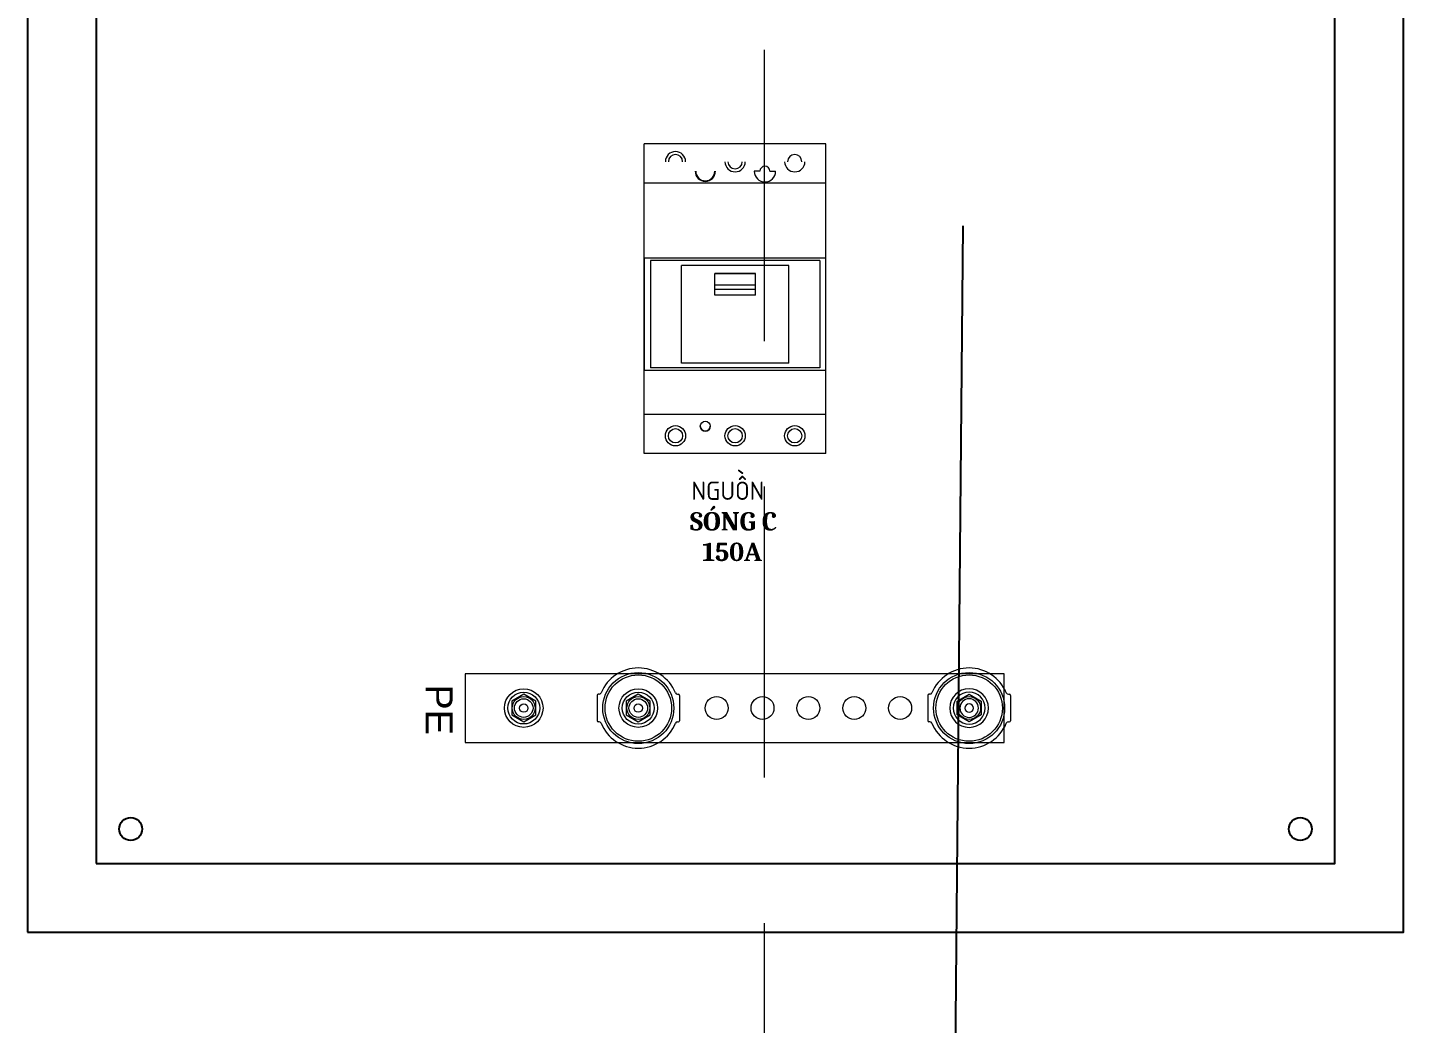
# Model space of a CAD drawing. Extents: x 223136 to 348136, y -32544 to -4064.
# Drawn here: x 341814 to 342414, y -9304 to -8869 of the extents above; entities that cross this region are included whole.
import ezdxf

# ---------------------------------------------------------------- set-up
doc = ezdxf.new("R2010")
doc.units = 0
doc.header["$LTSCALE"] = 20
doc.header["$MEASUREMENT"] = 0
doc.linetypes.add('HIDDEN', pattern=[9.525, 6.35, -3.175])
doc.layers.add('busbar support', color=7, linetype='Continuous', lineweight=13)
doc.layers.add('Cuasau', color=10, linetype='Continuous')
doc.styles.add('Arial$001', font='arial.ttf', dxfattribs={"height": 0.828039})

# ---------------------------------------------------------------- blocks, each defined once
blk = doc.blocks.new('REGET')
at = {"layer": 'busbar support', "color": 40, "lineweight": 13, "ltscale": 0.6}
blk.add_lwpolyline([(259552.21, -230333.7), (259549.2, -230335.43), (259549.2, -230338.9), (259552.21, -230340.63), (259555.21, -230338.9), (259555.21, -230335.43)], close=True, dxfattribs=at)
for radius in [4.84, 4, 2.33, 1.06]:
    blk.add_circle((259552.21, -230337.17), radius, dxfattribs=at)

msp = doc.modelspace()

# ---------------------------------------------------------------- linework, layer by layer
at = {"color": 3, "linetype": 'HIDDEN', "lineweight": 0}
msp.add_line((342135.508, -6021.637), (342135.508, -10063.875), dxfattribs=at)
at = {"lineweight": 0}
for p, q in [((342083.207, -9055.286), (342083.207, -8920.086)), ((342162.455, -8920.086), (342083.207, -8920.086)), ((342162.455, -9055.286), (342162.455, -8920.086)), ((342133.647, -8932.046), (342131.151, -8932.046)), ((342138.015, -8932.046), (342140.511, -8932.046)), ((342162.455, -8937.246), (342083.207, -8937.246)), ((342085.911, -8971.046), (342085.911, -9017.846)), ((342159.751, -8971.046), (342085.911, -8971.046)), ((342099.431, -9015.766), (342099.431, -8973.126)), ((342146.231, -8973.126), (342099.431, -8973.126)), ((342146.231, -9015.766), (342146.231, -8973.126)), ((342159.751, -8971.046), (342159.751, -9017.846)), ((342131.671, -8976.739), (342113.991, -8976.739)), ((342113.991, -8986.151), (342113.991, -8976.739)), ((342131.671, -8976.833), (342113.991, -8976.833)), ((342131.671, -8981.695), (342113.991, -8981.695)), ((342131.671, -8986.151), (342131.671, -8976.739)), ((342131.671, -8983.723), (342113.991, -8983.723)), ((342131.671, -8986.151), (342113.991, -8986.151)), ((342159.751, -9017.846), (342085.911, -9017.846)), ((342146.231, -9015.766), (342099.431, -9015.766)), ((342162.455, -9038.126), (342083.207, -9038.126)), ((342162.455, -9055.286), (342083.207, -9055.286))]:
    msp.add_line(p, q, dxfattribs=at)
at = {"lineweight": 5}
for p, q in [((342062.614, -9160.803), (342062.614, -9171.803)), ((342063.49, -9160.303), (342063.114, -9160.303)), ((342097.739, -9160.303), (342098.114, -9160.303)), ((342098.614, -9160.803), (342098.614, -9171.803)), ((342206.866, -9160.803), (342206.866, -9171.803)), ((342207.741, -9160.303), (342207.366, -9160.303)), ((342241.99, -9160.303), (342242.366, -9160.303)), ((342242.866, -9160.803), (342242.866, -9171.803)), ((342063.49, -9172.303), (342063.114, -9172.303)), ((342097.739, -9172.303), (342098.114, -9172.303)), ((342207.741, -9172.303), (342207.366, -9172.303)), ((342241.99, -9172.303), (342242.366, -9172.303))]:
    msp.add_line(p, q, dxfattribs=at)
at = {"color": 242, "true_color": 0xcd2027}
for points in [[(341814.278, -9264.076), (342414.278, -9264.076), (342414.278, -8464.076), (341814.278, -8464.076)], [(341844.278, -9234.076), (342384.278, -9234.076), (342384.278, -8494.076), (341844.278, -8494.076)]]:
    msp.add_lwpolyline(points, close=True, dxfattribs=at)
at = {"lineweight": 0}
msp.add_lwpolyline([(342083.207, -9018.886), (342162.455, -9018.886), (342162.455, -8970.006), (342083.207, -8970.006)], close=True, dxfattribs=at)
at = {"lineweight": 5}
msp.add_lwpolyline([(342005.125, -9181.299), (342240.124, -9181.299), (342240.124, -9151.299), (342005.125, -9151.299)], close=True, dxfattribs=at)
at = {"lineweight": 0}
for centre, radius in [((342109.831, -9043.326), 2.184), ((342096.831, -9047.486), 4.42), ((342096.831, -9047.486), 3.12), ((342122.831, -9047.486), 4.42), ((342122.831, -9047.486), 3.12), ((342148.831, -9047.486), 4.42), ((342148.831, -9047.486), 3.12)]:
    msp.add_circle(centre, radius, dxfattribs=at)
at = {"lineweight": 5}
for centre, radius in [((342080.614, -9166.303), 15.5), ((342080.614, -9166.303), 14.5), ((342224.866, -9166.303), 15.5), ((342224.866, -9166.303), 14.5), ((342030.662, -9166.299), 5), ((342080.61, -9166.299), 5), ((342080.614, -9166.303), 5), ((342080.614, -9166.303), 5), ((342114.78, -9166.299), 5), ((342134.78, -9166.299), 5), ((342154.78, -9166.299), 5), ((342174.78, -9166.299), 5), ((342194.78, -9166.299), 5), ((342224.866, -9166.303), 5), ((342224.866, -9166.303), 5), ((342224.87, -9166.299), 5)]:
    msp.add_circle(centre, radius, dxfattribs=at)
for centre in [(341859.278, -9219.076), (342369.278, -9219.076)]:
    msp.add_circle(centre, 5)
at = {"lineweight": 0}
for centre, radius, start, end in [((342096.831, -8927.886), 4.42, 0, 180), ((342096.831, -8927.886), 3.12, 0, 180), ((342122.831, -8927.886), 4.42, 180, 0), ((342122.831, -8927.886), 3.12, 180, 0), ((342148.831, -8927.886), 4.42, 180, 0), ((342148.831, -8927.886), 3.12, 0, 180), ((342109.831, -8932.046), 4.42, 180, 0), ((342109.831, -8932.046), 4.16, 180, 0), ((342135.831, -8932.046), 4.68, 180, 0), ((342135.831, -8932.046), 2.184, 0, 180), ((342109.831, -9043.326), 2.184, 180, 0)]:
    msp.add_arc(centre, radius, start, end, dxfattribs=at)
at = {"lineweight": 5}
for centre, radius, start, end in [((342080.614, -9166.303), 17.5, 22.233272, 157.766728), ((342224.866, -9166.303), 17.5, 22.233272, 157.766728), ((342063.114, -9160.803), 0.5, 90, 180), ((342063.49, -9159.303), 1, 270, 337.766728), ((342097.739, -9159.303), 1, 202.233272, 270), ((342098.114, -9160.803), 0.5, 0, 90), ((342207.366, -9160.803), 0.5, 90, 180), ((342207.741, -9159.303), 1, 270, 337.766728), ((342241.99, -9159.303), 1, 202.233272, 270), ((342242.366, -9160.803), 0.5, 0, 90), ((342063.114, -9171.803), 0.5, 180, 270), ((342063.49, -9173.303), 1, 22.233272, 90), ((342080.614, -9166.303), 17.5, 202.233272, 337.766728), ((342097.739, -9173.303), 1, 90, 157.766728), ((342098.114, -9171.803), 0.5, 270, 0), ((342207.366, -9171.803), 0.5, 180, 270), ((342207.741, -9173.303), 1, 22.233272, 90), ((342224.866, -9166.303), 17.5, 202.233272, 337.766728), ((342241.99, -9173.303), 1, 90, 157.766728), ((342242.366, -9171.803), 0.5, 270, 0)]:
    msp.add_arc(centre, radius, start, end, dxfattribs=at)
at = {"layer": 'Cuasau', "color": 2, "linetype": 'ByBlock', "true_color": 0xf1eb1f}
msp.add_line((342186.5, -12764.285), (342222.331, -8955.886), dxfattribs=at)

# ---------------------------------------------------------------- block references
at = {"layer": 'busbar support', "color": 7, "lineweight": 5, "ltscale": 0.6, "yscale": 1.739886907305111, "zscale": 1.739886907305111, "rotation": 180}
for p, xscale in [((793622.146, -409926.919), 1.739886907305111), ((793672.098, -409926.923), 1.739886907305111), ((-109366.618, -409926.923), -1.739886907305111)]:
    msp.add_blockref('REGET', p, dxfattribs=dict(at, xscale=xscale))

# ---------------------------------------------------------------- texts
at = {"color": 7, "lineweight": 5, "true_color": 0x000007, "style": 'Arial$001'}
msp.add_text('PE ', height=11.8254, rotation=270, dxfattribs=at).set_placement((341987.868, -9155.971))
at = {"linetype": 'ByBlock', "insert": (342082.778, -9067.475), "char_height": 8, "attachment_point": 1}
msp.add_mtext_dynamic_manual_height_columns('\\pi20.99258;{\\fCambria|b0|i0|c0|p18;NGUỒN\\P\\pi20.37391;\\fCambria|b1|i0|c0|p18;SÓNG C\\P\\pi25.77041;150A}', width=79.5, gutter_width=1.5, heights=[46.025], dxfattribs=at)

doc.saveas('drawing.dxf')
